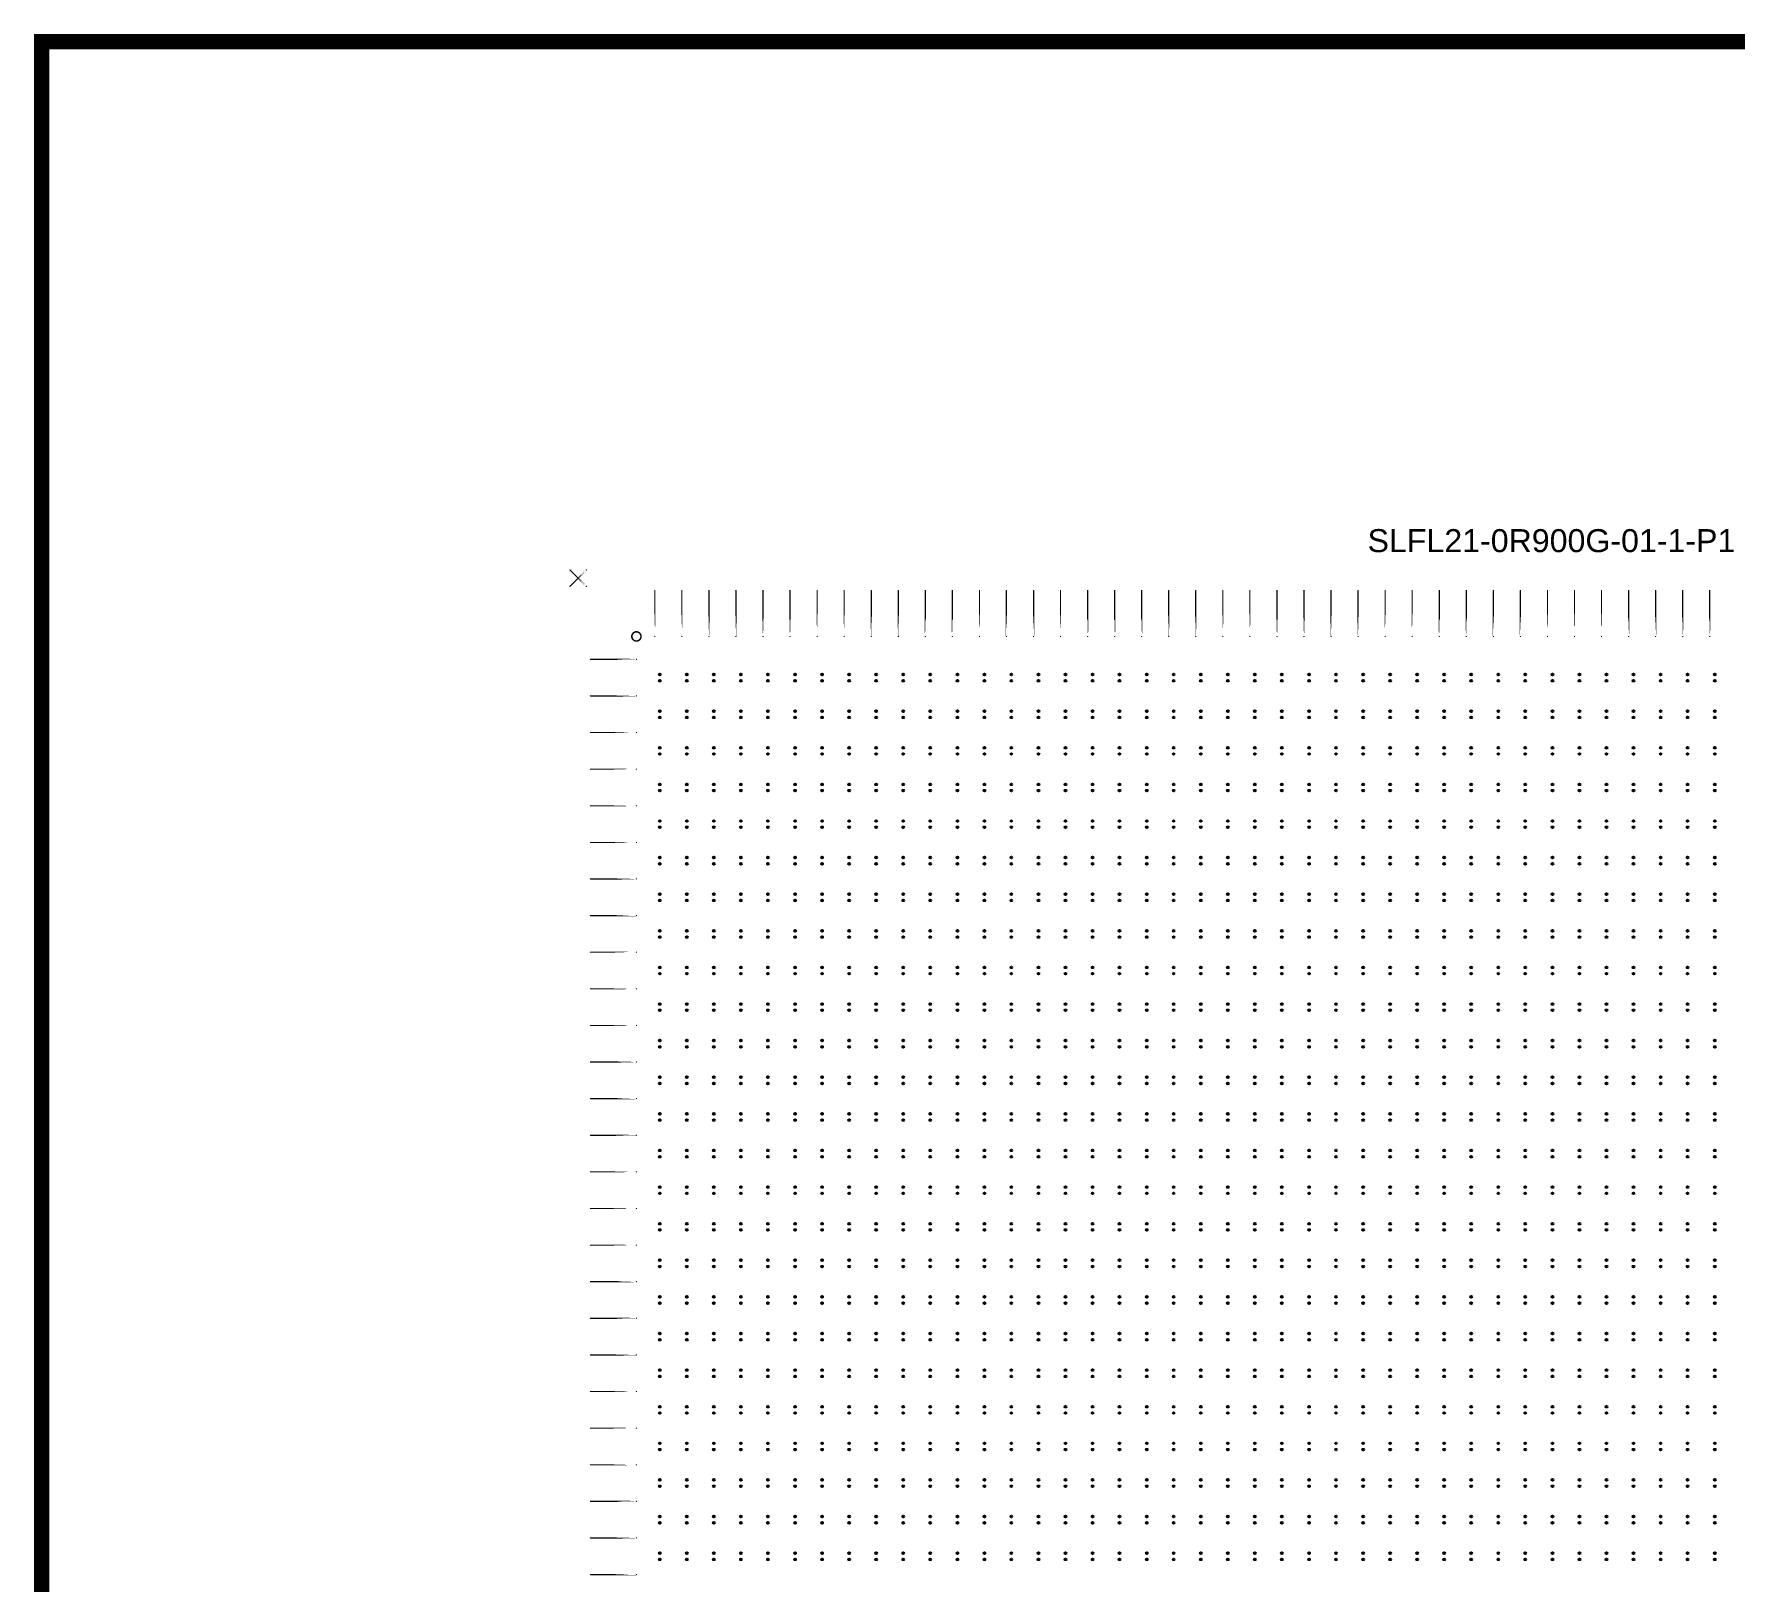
# Model space of a CAD drawing. Extents: x 11 to 212, y 11 to 212.
# Drawn here: x 10.7 to 121.7, y 110.7 to 211.7 of the extents above; entities that cross this region are included whole.
import ezdxf

# ---------------------------------------------------------------- set-up
doc = ezdxf.new("R2010")
doc.units = 0
doc.layers.get('0').update_dxf_attribs({"linetype": 'continuous'})
doc.layers.add('P1', color=7, linetype='continuous')
doc.styles.get("Standard").update_dxf_attribs({"font": 'ARIAL.TTF'})

# ---------------------------------------------------------------- blocks, each defined once
blk = doc.blocks.new('cutlineendpoint')
at = {"const_width": 0.04}
blk.add_lwpolyline([(-0.02, 0, 1), (0.02, 0, 1)], format="xyb", close=True, dxfattribs=at)

msp = doc.modelspace()

# ---------------------------------------------------------------- linework, layer by layer
at = {"layer": 'P1'}
for points, const_width in [([(11.2, 211.2), (211.2, 211.2), (211.2, 11.2), (11.2, 11.2)], 1), ([(46.73, 176.73), (45.67, 175.67)], 0.08), ([(46.73, 175.67), (45.67, 176.73)], 0.08), ([(51.2, 172.4), (51.2, 175.4)], 0.08), ([(52.96, 172.4), (52.96, 175.4)], 0.08), ([(54.73, 172.4), (54.73, 175.4)], 0.08), ([(56.49, 172.4), (56.49, 175.4)], 0.08), ([(58.26, 172.4), (58.26, 175.4)], 0.08), ([(60.02, 172.4), (60.02, 175.4)], 0.08), ([(61.79, 172.4), (61.79, 175.4)], 0.08), ([(63.55, 172.4), (63.55, 175.4)], 0.08), ([(65.32, 172.4), (65.32, 175.4)], 0.08), ([(67.08, 172.4), (67.08, 175.4)], 0.08), ([(68.85, 172.4), (68.85, 175.4)], 0.08), ([(70.61, 172.4), (70.61, 175.4)], 0.08), ([(72.38, 172.4), (72.38, 175.4)], 0.08), ([(74.14, 172.4), (74.14, 175.4)], 0.08), ([(75.91, 172.4), (75.91, 175.4)], 0.08), ([(77.67, 172.4), (77.67, 175.4)], 0.08), ([(79.44, 172.4), (79.44, 175.4)], 0.08), ([(81.2, 172.4), (81.2, 175.4)], 0.08), ([(82.96, 172.4), (82.96, 175.4)], 0.08), ([(84.73, 172.4), (84.73, 175.4)], 0.08), ([(86.49, 172.4), (86.49, 175.4)], 0.08), ([(88.26, 172.4), (88.26, 175.4)], 0.08), ([(90.02, 172.4), (90.02, 175.4)], 0.08), ([(91.79, 172.4), (91.79, 175.4)], 0.08), ([(93.55, 172.4), (93.55, 175.4)], 0.08), ([(95.32, 172.4), (95.32, 175.4)], 0.08), ([(97.08, 172.4), (97.08, 175.4)], 0.08), ([(98.85, 172.4), (98.85, 175.4)], 0.08), ([(100.61, 172.4), (100.61, 175.4)], 0.08), ([(102.38, 172.4), (102.38, 175.4)], 0.08), ([(104.14, 172.4), (104.14, 175.4)], 0.08), ([(105.91, 172.4), (105.91, 175.4)], 0.08), ([(107.67, 172.4), (107.67, 175.4)], 0.08), ([(109.44, 172.4), (109.44, 175.4)], 0.08), ([(111.2, 172.4), (111.2, 175.4)], 0.08), ([(112.96, 172.4), (112.96, 175.4)], 0.08), ([(114.73, 172.4), (114.73, 175.4)], 0.08), ([(116.49, 172.4), (116.49, 175.4)], 0.08), ([(118.26, 172.4), (118.26, 175.4)], 0.08), ([(120.02, 172.4), (120.02, 175.4)], 0.08), ([(50, 170.91), (47, 170.91)], 0.08), ([(50, 168.52), (47, 168.52)], 0.08), ([(50, 166.13), (47, 166.13)], 0.08), ([(50, 163.74), (47, 163.74)], 0.08), ([(50, 161.35), (47, 161.35)], 0.08), ([(50, 158.96), (47, 158.96)], 0.08), ([(50, 156.58), (47, 156.58)], 0.08), ([(50, 154.19), (47, 154.19)], 0.08), ([(50, 151.8), (47, 151.8)], 0.08), ([(50, 149.41), (47, 149.41)], 0.08), ([(50, 147.02), (47, 147.02)], 0.08), ([(50, 144.64), (47, 144.64)], 0.08), ([(50, 142.25), (47, 142.25)], 0.08), ([(50, 139.86), (47, 139.86)], 0.08), ([(50, 137.47), (47, 137.47)], 0.08), ([(50, 135.08), (47, 135.08)], 0.08), ([(50, 132.69), (47, 132.69)], 0.08), ([(50, 130.31), (47, 130.31)], 0.08), ([(50, 127.92), (47, 127.92)], 0.08), ([(50, 125.53), (47, 125.53)], 0.08), ([(50, 123.14), (47, 123.14)], 0.08), ([(50, 120.75), (47, 120.75)], 0.08), ([(50, 118.36), (47, 118.36)], 0.08), ([(50, 115.98), (47, 115.98)], 0.08), ([(50, 113.59), (47, 113.59)], 0.08), ([(50, 111.2), (47, 111.2)], 0.08)]:
    msp.add_lwpolyline(points, close=True, dxfattribs=dict(at, const_width=const_width))
at = {"layer": 'P1', "const_width": 0.1}
msp.add_lwpolyline([(49.7, 172.4, 1), (50.3, 172.4, 1)], format="xyb", close=True, dxfattribs=at)
at = {"layer": 'P1'}
for centre in [(51.52, 169.92), (53.29, 169.92), (55.05, 169.92), (56.82, 169.92), (58.58, 169.92), (60.35, 169.92), (62.11, 169.92), (63.88, 169.92), (65.64, 169.92), (67.41, 169.92), (69.17, 169.92), (70.94, 169.92), (72.7, 169.92), (74.46, 169.92), (76.23, 169.92), (77.99, 169.92), (79.76, 169.92), (81.52, 169.92), (83.29, 169.92), (85.05, 169.92), (86.82, 169.92), (88.58, 169.92), (90.35, 169.92), (92.11, 169.92), (93.88, 169.92), (95.64, 169.92), (97.41, 169.92), (99.17, 169.92), (100.94, 169.92), (102.7, 169.92), (104.46, 169.92), (106.23, 169.92), (107.99, 169.92), (109.76, 169.92), (111.52, 169.92), (113.29, 169.92), (115.05, 169.92), (116.82, 169.92), (118.58, 169.92), (120.35, 169.92), (51.52, 169.51), (53.29, 169.51), (55.05, 169.51), (56.82, 169.51), (58.58, 169.51), (60.35, 169.51), (62.11, 169.51), (63.88, 169.51), (65.64, 169.51), (67.41, 169.51), (69.17, 169.51), (70.94, 169.51), (72.7, 169.51), (74.46, 169.51), (76.23, 169.51), (77.99, 169.51), (79.76, 169.51), (81.52, 169.51), (83.29, 169.51), (85.05, 169.51), (86.82, 169.51), (88.58, 169.51), (90.35, 169.51), (92.11, 169.51), (93.88, 169.51), (95.64, 169.51), (97.41, 169.51), (99.17, 169.51), (100.94, 169.51), (102.7, 169.51), (104.46, 169.51), (106.23, 169.51), (107.99, 169.51), (109.76, 169.51), (111.52, 169.51), (113.29, 169.51), (115.05, 169.51), (116.82, 169.51), (118.58, 169.51), (120.35, 169.51), (51.52, 167.53), (53.29, 167.53), (55.05, 167.53), (56.82, 167.53), (58.58, 167.53), (60.35, 167.53), (62.11, 167.53), (63.88, 167.53), (65.64, 167.53), (67.41, 167.53), (69.17, 167.53), (70.94, 167.53), (72.7, 167.53), (74.46, 167.53), (76.23, 167.53), (77.99, 167.53), (79.76, 167.53), (81.52, 167.53), (83.29, 167.53), (85.05, 167.53), (86.82, 167.53), (88.58, 167.53), (90.35, 167.53), (92.11, 167.53), (93.88, 167.53), (95.64, 167.53), (97.41, 167.53), (99.17, 167.53), (100.94, 167.53), (102.7, 167.53), (104.46, 167.53), (106.23, 167.53), (107.99, 167.53), (109.76, 167.53), (111.52, 167.53), (113.29, 167.53), (115.05, 167.53), (116.82, 167.53), (118.58, 167.53), (120.35, 167.53), (51.52, 167.12), (53.29, 167.12), (55.05, 167.12), (56.82, 167.12), (58.58, 167.12), (60.35, 167.12), (62.11, 167.12), (63.88, 167.12), (65.64, 167.12), (67.41, 167.12), (69.17, 167.12), (70.94, 167.12), (72.7, 167.12), (74.46, 167.12), (76.23, 167.12), (77.99, 167.12), (79.76, 167.12), (81.52, 167.12), (83.29, 167.12), (85.05, 167.12), (86.82, 167.12), (88.58, 167.12), (90.35, 167.12), (92.11, 167.12), (93.88, 167.12), (95.64, 167.12), (97.41, 167.12), (99.17, 167.12), (100.94, 167.12), (102.7, 167.12), (104.46, 167.12), (106.23, 167.12), (107.99, 167.12), (109.76, 167.12), (111.52, 167.12), (113.29, 167.12), (115.05, 167.12), (116.82, 167.12), (118.58, 167.12), (120.35, 167.12), (51.52, 165.14), (51.52, 164.73), (53.29, 165.14), (53.29, 164.73), (55.05, 165.14), (55.05, 164.73), (56.82, 165.14), (56.82, 164.73), (58.58, 165.14), (58.58, 164.73), (60.35, 165.14), (60.35, 164.73), (62.11, 165.14), (62.11, 164.73), (63.88, 165.14), (63.88, 164.73), (65.64, 165.14), (65.64, 164.73), (67.41, 165.14), (67.41, 164.73), (69.17, 165.14), (69.17, 164.73), (70.94, 165.14), (70.94, 164.73), (72.7, 165.14), (72.7, 164.73), (74.46, 165.14), (74.46, 164.73), (76.23, 165.14), (76.23, 164.73), (77.99, 165.14), (77.99, 164.73), (79.76, 165.14), (79.76, 164.73), (81.52, 165.14), (81.52, 164.73), (83.29, 165.14), (83.29, 164.73), (85.05, 165.14), (85.05, 164.73), (86.82, 165.14), (86.82, 164.73), (88.58, 165.14), (88.58, 164.73), (90.35, 165.14), (90.35, 164.73), (92.11, 165.14), (92.11, 164.73), (93.88, 165.14), (93.88, 164.73), (95.64, 165.14), (95.64, 164.73), (97.41, 165.14), (97.41, 164.73), (99.17, 165.14), (99.17, 164.73), (100.94, 165.14), (100.94, 164.73), (102.7, 165.14), (102.7, 164.73), (104.46, 165.14), (104.46, 164.73), (106.23, 165.14), (106.23, 164.73), (107.99, 165.14), (107.99, 164.73), (109.76, 165.14), (109.76, 164.73), (111.52, 165.14), (111.52, 164.73), (113.29, 165.14), (113.29, 164.73), (115.05, 165.14), (115.05, 164.73), (116.82, 165.14), (116.82, 164.73), (118.58, 165.14), (118.58, 164.73), (120.35, 165.14), (120.35, 164.73), (51.52, 162.75), (51.52, 162.34), (53.29, 162.75), (53.29, 162.34), (55.05, 162.75), (55.05, 162.34), (56.82, 162.75), (56.82, 162.34), (58.58, 162.75), (58.58, 162.34), (60.35, 162.75), (60.35, 162.34), (62.11, 162.75), (62.11, 162.34), (63.88, 162.75), (63.88, 162.34), (65.64, 162.75), (65.64, 162.34), (67.41, 162.75), (67.41, 162.34), (69.17, 162.75), (69.17, 162.34), (70.94, 162.75), (70.94, 162.34), (72.7, 162.75), (72.7, 162.34), (74.46, 162.75), (74.46, 162.34), (76.23, 162.75), (76.23, 162.34), (77.99, 162.75), (77.99, 162.34), (79.76, 162.75), (79.76, 162.34), (81.52, 162.75), (81.52, 162.34), (83.29, 162.75), (83.29, 162.34), (85.05, 162.75), (85.05, 162.34), (86.82, 162.75), (86.82, 162.34), (88.58, 162.75), (88.58, 162.34), (90.35, 162.75), (90.35, 162.34), (92.11, 162.75), (92.11, 162.34), (93.88, 162.75), (93.88, 162.34), (95.64, 162.75), (95.64, 162.34), (97.41, 162.75), (97.41, 162.34), (99.17, 162.75), (99.17, 162.34), (100.94, 162.75), (100.94, 162.34), (102.7, 162.75), (102.7, 162.34), (104.46, 162.75), (104.46, 162.34), (106.23, 162.75), (106.23, 162.34), (107.99, 162.75), (107.99, 162.34), (109.76, 162.75), (109.76, 162.34), (111.52, 162.75), (111.52, 162.34), (113.29, 162.75), (113.29, 162.34), (115.05, 162.75), (115.05, 162.34), (116.82, 162.75), (116.82, 162.34), (118.58, 162.75), (118.58, 162.34), (120.35, 162.75), (120.35, 162.34), (51.52, 160.36), (51.52, 159.95), (53.29, 160.36), (53.29, 159.95), (55.05, 160.36), (55.05, 159.95), (56.82, 160.36), (56.82, 159.95), (58.58, 160.36), (58.58, 159.95), (60.35, 160.36), (60.35, 159.95), (62.11, 160.36), (62.11, 159.95), (63.88, 160.36), (63.88, 159.95), (65.64, 160.36), (65.64, 159.95), (67.41, 160.36), (67.41, 159.95), (69.17, 160.36), (69.17, 159.95), (70.94, 160.36), (70.94, 159.95), (72.7, 160.36), (72.7, 159.95), (74.46, 160.36), (74.46, 159.95), (76.23, 160.36), (76.23, 159.95), (77.99, 160.36), (77.99, 159.95), (79.76, 160.36), (79.76, 159.95), (81.52, 160.36), (81.52, 159.95), (83.29, 160.36), (83.29, 159.95), (85.05, 160.36), (85.05, 159.95), (86.82, 160.36), (86.82, 159.95), (88.58, 160.36), (88.58, 159.95), (90.35, 160.36), (90.35, 159.95), (92.11, 160.36), (92.11, 159.95), (93.88, 160.36), (93.88, 159.95), (95.64, 160.36), (95.64, 159.95), (97.41, 160.36), (97.41, 159.95), (99.17, 160.36), (99.17, 159.95), (100.94, 160.36), (100.94, 159.95), (102.7, 160.36), (102.7, 159.95), (104.46, 160.36), (104.46, 159.95), (106.23, 160.36), (106.23, 159.95), (107.99, 160.36), (107.99, 159.95), (109.76, 160.36), (109.76, 159.95), (111.52, 160.36), (111.52, 159.95), (113.29, 160.36), (113.29, 159.95), (115.05, 160.36), (115.05, 159.95), (116.82, 160.36), (116.82, 159.95), (118.58, 160.36), (118.58, 159.95), (120.35, 160.36), (120.35, 159.95), (51.52, 157.98), (51.52, 157.56), (53.29, 157.98), (53.29, 157.56), (55.05, 157.98), (55.05, 157.56), (56.82, 157.98), (56.82, 157.56), (58.58, 157.98), (58.58, 157.56), (60.35, 157.98), (60.35, 157.56), (62.11, 157.98), (62.11, 157.56), (63.88, 157.98), (63.88, 157.56), (65.64, 157.98), (65.64, 157.56), (67.41, 157.98), (67.41, 157.56), (69.17, 157.98), (69.17, 157.56), (70.94, 157.98), (70.94, 157.56), (72.7, 157.98), (72.7, 157.56), (74.46, 157.98), (74.46, 157.56), (76.23, 157.98), (76.23, 157.56), (77.99, 157.98), (77.99, 157.56), (79.76, 157.98), (79.76, 157.56), (81.52, 157.98), (81.52, 157.56), (83.29, 157.98), (83.29, 157.56), (85.05, 157.98), (85.05, 157.56), (86.82, 157.98), (86.82, 157.56), (88.58, 157.98), (88.58, 157.56), (90.35, 157.98), (90.35, 157.56), (92.11, 157.98), (92.11, 157.56), (93.88, 157.98), (93.88, 157.56), (95.64, 157.98), (95.64, 157.56), (97.41, 157.98), (97.41, 157.56), (99.17, 157.98), (99.17, 157.56), (100.94, 157.98), (100.94, 157.56), (102.7, 157.98), (102.7, 157.56), (104.46, 157.98), (104.46, 157.56), (106.23, 157.98), (106.23, 157.56), (107.99, 157.98), (107.99, 157.56), (109.76, 157.98), (109.76, 157.56), (111.52, 157.98), (111.52, 157.56), (113.29, 157.98), (113.29, 157.56), (115.05, 157.98), (115.05, 157.56), (116.82, 157.98), (116.82, 157.56), (118.58, 157.98), (118.58, 157.56), (120.35, 157.98), (120.35, 157.56), (51.52, 155.59), (53.29, 155.59), (55.05, 155.59), (56.82, 155.59), (58.58, 155.59), (60.35, 155.59), (62.11, 155.59), (63.88, 155.59), (65.64, 155.59), (67.41, 155.59), (69.17, 155.59), (70.94, 155.59), (72.7, 155.59), (74.46, 155.59), (76.23, 155.59), (77.99, 155.59), (79.76, 155.59), (81.52, 155.59), (83.29, 155.59), (85.05, 155.59), (86.82, 155.59), (88.58, 155.59), (90.35, 155.59), (92.11, 155.59), (93.88, 155.59), (95.64, 155.59), (97.41, 155.59), (99.17, 155.59), (100.94, 155.59), (102.7, 155.59), (104.46, 155.59), (106.23, 155.59), (107.99, 155.59), (109.76, 155.59), (111.52, 155.59), (113.29, 155.59), (115.05, 155.59), (116.82, 155.59), (118.58, 155.59), (120.35, 155.59), (51.52, 155.18), (53.29, 155.18), (55.05, 155.18), (56.82, 155.18), (58.58, 155.18), (60.35, 155.18), (62.11, 155.18), (63.88, 155.18), (65.64, 155.18), (67.41, 155.18), (69.17, 155.18), (70.94, 155.18), (72.7, 155.18), (74.46, 155.18), (76.23, 155.18), (77.99, 155.18), (79.76, 155.18), (81.52, 155.18), (83.29, 155.18), (85.05, 155.18), (86.82, 155.18), (88.58, 155.18), (90.35, 155.18), (92.11, 155.18), (93.88, 155.18), (95.64, 155.18), (97.41, 155.18), (99.17, 155.18), (100.94, 155.18), (102.7, 155.18), (104.46, 155.18), (106.23, 155.18), (107.99, 155.18), (109.76, 155.18), (111.52, 155.18), (113.29, 155.18), (115.05, 155.18), (116.82, 155.18), (118.58, 155.18), (120.35, 155.18), (51.52, 153.2), (53.29, 153.2), (55.05, 153.2), (56.82, 153.2), (58.58, 153.2), (60.35, 153.2), (62.11, 153.2), (63.88, 153.2), (65.64, 153.2), (67.41, 153.2), (69.17, 153.2), (70.94, 153.2), (72.7, 153.2), (74.46, 153.2), (76.23, 153.2), (77.99, 153.2), (79.76, 153.2), (81.52, 153.2), (83.29, 153.2), (85.05, 153.2), (86.82, 153.2), (88.58, 153.2), (90.35, 153.2), (92.11, 153.2), (93.88, 153.2), (95.64, 153.2), (97.41, 153.2), (99.17, 153.2), (100.94, 153.2), (102.7, 153.2), (104.46, 153.2), (106.23, 153.2), (107.99, 153.2), (109.76, 153.2), (111.52, 153.2), (113.29, 153.2), (115.05, 153.2), (116.82, 153.2), (118.58, 153.2), (120.35, 153.2), (51.52, 152.79), (53.29, 152.79), (55.05, 152.79), (56.82, 152.79), (58.58, 152.79), (60.35, 152.79), (62.11, 152.79), (63.88, 152.79), (65.64, 152.79), (67.41, 152.79), (69.17, 152.79), (70.94, 152.79), (72.7, 152.79), (74.46, 152.79), (76.23, 152.79), (77.99, 152.79), (79.76, 152.79), (81.52, 152.79), (83.29, 152.79), (85.05, 152.79), (86.82, 152.79), (88.58, 152.79), (90.35, 152.79), (92.11, 152.79), (93.88, 152.79), (95.64, 152.79), (97.41, 152.79), (99.17, 152.79), (100.94, 152.79), (102.7, 152.79), (104.46, 152.79), (106.23, 152.79), (107.99, 152.79), (109.76, 152.79), (111.52, 152.79), (113.29, 152.79), (115.05, 152.79), (116.82, 152.79), (118.58, 152.79), (120.35, 152.79), (51.52, 150.81), (51.52, 150.4), (53.29, 150.81), (53.29, 150.4), (55.05, 150.81), (55.05, 150.4), (56.82, 150.81), (56.82, 150.4), (58.58, 150.81), (58.58, 150.4), (60.35, 150.81), (60.35, 150.4), (62.11, 150.81), (62.11, 150.4), (63.88, 150.81), (63.88, 150.4), (65.64, 150.81), (65.64, 150.4), (67.41, 150.81), (67.41, 150.4), (69.17, 150.81), (69.17, 150.4), (70.94, 150.81), (70.94, 150.4), (72.7, 150.81), (72.7, 150.4), (74.46, 150.81), (74.46, 150.4), (76.23, 150.81), (76.23, 150.4), (77.99, 150.81), (77.99, 150.4), (79.76, 150.81), (79.76, 150.4), (81.52, 150.81), (81.52, 150.4), (83.29, 150.81), (83.29, 150.4), (85.05, 150.81), (85.05, 150.4), (86.82, 150.81), (86.82, 150.4), (88.58, 150.81), (88.58, 150.4), (90.35, 150.81), (90.35, 150.4), (92.11, 150.81), (92.11, 150.4), (93.88, 150.81), (93.88, 150.4), (95.64, 150.81), (95.64, 150.4), (97.41, 150.81), (97.41, 150.4), (99.17, 150.81), (99.17, 150.4), (100.94, 150.81), (100.94, 150.4), (102.7, 150.81), (102.7, 150.4), (104.46, 150.81), (104.46, 150.4), (106.23, 150.81), (106.23, 150.4), (107.99, 150.81), (107.99, 150.4), (109.76, 150.81), (109.76, 150.4), (111.52, 150.81), (111.52, 150.4), (113.29, 150.81), (113.29, 150.4), (115.05, 150.81), (115.05, 150.4), (116.82, 150.81), (116.82, 150.4), (118.58, 150.81), (118.58, 150.4), (120.35, 150.81), (120.35, 150.4), (51.52, 148.42), (51.52, 148.01), (53.29, 148.42), (53.29, 148.01), (55.05, 148.42), (55.05, 148.01), (56.82, 148.42), (56.82, 148.01), (58.58, 148.42), (58.58, 148.01), (60.35, 148.42), (60.35, 148.01), (62.11, 148.42), (62.11, 148.01), (63.88, 148.42), (63.88, 148.01), (65.64, 148.42), (65.64, 148.01), (67.41, 148.42), (67.41, 148.01), (69.17, 148.42), (69.17, 148.01), (70.94, 148.42), (70.94, 148.01), (72.7, 148.42), (72.7, 148.01), (74.46, 148.42), (74.46, 148.01), (76.23, 148.42), (76.23, 148.01), (77.99, 148.42), (77.99, 148.01), (79.76, 148.42), (79.76, 148.01), (81.52, 148.42), (81.52, 148.01), (83.29, 148.42), (83.29, 148.01), (85.05, 148.42), (85.05, 148.01), (86.82, 148.42), (86.82, 148.01), (88.58, 148.42), (88.58, 148.01), (90.35, 148.42), (90.35, 148.01), (92.11, 148.42), (92.11, 148.01), (93.88, 148.42), (93.88, 148.01), (95.64, 148.42), (95.64, 148.01), (97.41, 148.42), (97.41, 148.01), (99.17, 148.42), (99.17, 148.01), (100.94, 148.42), (100.94, 148.01), (102.7, 148.42), (102.7, 148.01), (104.46, 148.42), (104.46, 148.01), (106.23, 148.42), (106.23, 148.01), (107.99, 148.42), (107.99, 148.01), (109.76, 148.42), (109.76, 148.01), (111.52, 148.42), (111.52, 148.01), (113.29, 148.42), (113.29, 148.01), (115.05, 148.42), (115.05, 148.01), (116.82, 148.42), (116.82, 148.01), (118.58, 148.42), (118.58, 148.01), (120.35, 148.42), (120.35, 148.01), (51.52, 146.04), (51.52, 145.62), (53.29, 146.04), (53.29, 145.62), (55.05, 146.04), (55.05, 145.62), (56.82, 146.04), (56.82, 145.62), (58.58, 146.04), (58.58, 145.62), (60.35, 146.04), (60.35, 145.62), (62.11, 146.04), (62.11, 145.62), (63.88, 146.04), (63.88, 145.62), (65.64, 146.04), (65.64, 145.62), (67.41, 146.04), (67.41, 145.62), (69.17, 146.04), (69.17, 145.62), (70.94, 146.04), (70.94, 145.62), (72.7, 146.04), (72.7, 145.62), (74.46, 146.04), (74.46, 145.62), (76.23, 146.04), (76.23, 145.62), (77.99, 146.04), (77.99, 145.62), (79.76, 146.04), (79.76, 145.62), (81.52, 146.04), (81.52, 145.62), (83.29, 146.04), (83.29, 145.62), (85.05, 146.04), (85.05, 145.62), (86.82, 146.04), (86.82, 145.62), (88.58, 146.04), (88.58, 145.62), (90.35, 146.04), (90.35, 145.62), (92.11, 146.04), (92.11, 145.62), (93.88, 146.04), (93.88, 145.62), (95.64, 146.04), (95.64, 145.62), (97.41, 146.04), (97.41, 145.62), (99.17, 146.04), (99.17, 145.62), (100.94, 146.04), (100.94, 145.62), (102.7, 146.04), (102.7, 145.62), (104.46, 146.04), (104.46, 145.62), (106.23, 146.04), (106.23, 145.62), (107.99, 146.04), (107.99, 145.62), (109.76, 146.04), (109.76, 145.62), (111.52, 146.04), (111.52, 145.62), (113.29, 146.04), (113.29, 145.62), (115.05, 146.04), (115.05, 145.62), (116.82, 146.04), (116.82, 145.62), (118.58, 146.04), (118.58, 145.62), (120.35, 146.04), (120.35, 145.62), (51.52, 143.65), (51.52, 143.24), (53.29, 143.65), (53.29, 143.24), (55.05, 143.65), (55.05, 143.24), (56.82, 143.65), (56.82, 143.24), (58.58, 143.65), (58.58, 143.24), (60.35, 143.65), (60.35, 143.24), (62.11, 143.65), (62.11, 143.24), (63.88, 143.65), (63.88, 143.24), (65.64, 143.65), (65.64, 143.24), (67.41, 143.65), (67.41, 143.24), (69.17, 143.65), (69.17, 143.24), (70.94, 143.65), (70.94, 143.24), (72.7, 143.65), (72.7, 143.24), (74.46, 143.65), (74.46, 143.24), (76.23, 143.65), (76.23, 143.24), (77.99, 143.65), (77.99, 143.24), (79.76, 143.65), (79.76, 143.24), (81.52, 143.65), (81.52, 143.24), (83.29, 143.65), (83.29, 143.24), (85.05, 143.65), (85.05, 143.24), (86.82, 143.65), (86.82, 143.24), (88.58, 143.65), (88.58, 143.24), (90.35, 143.65), (90.35, 143.24), (92.11, 143.65), (92.11, 143.24), (93.88, 143.65), (93.88, 143.24), (95.64, 143.65), (95.64, 143.24), (97.41, 143.65), (97.41, 143.24), (99.17, 143.65), (99.17, 143.24), (100.94, 143.65), (100.94, 143.24), (102.7, 143.65), (102.7, 143.24), (104.46, 143.65), (104.46, 143.24), (106.23, 143.65), (106.23, 143.24), (107.99, 143.65), (107.99, 143.24), (109.76, 143.65), (109.76, 143.24), (111.52, 143.65), (111.52, 143.24), (113.29, 143.65), (113.29, 143.24), (115.05, 143.65), (115.05, 143.24), (116.82, 143.65), (116.82, 143.24), (118.58, 143.65), (118.58, 143.24), (120.35, 143.65), (120.35, 143.24), (51.52, 141.26), (53.29, 141.26), (55.05, 141.26), (56.82, 141.26), (58.58, 141.26), (60.35, 141.26), (62.11, 141.26), (63.88, 141.26), (65.64, 141.26), (67.41, 141.26), (69.17, 141.26), (70.94, 141.26), (72.7, 141.26), (74.46, 141.26), (76.23, 141.26), (77.99, 141.26), (79.76, 141.26), (81.52, 141.26), (83.29, 141.26), (85.05, 141.26), (86.82, 141.26), (88.58, 141.26), (90.35, 141.26), (92.11, 141.26), (93.88, 141.26), (95.64, 141.26), (97.41, 141.26), (99.17, 141.26), (100.94, 141.26), (102.7, 141.26), (104.46, 141.26), (106.23, 141.26), (107.99, 141.26), (109.76, 141.26), (111.52, 141.26), (113.29, 141.26), (115.05, 141.26), (116.82, 141.26), (118.58, 141.26), (120.35, 141.26), (51.52, 140.85), (53.29, 140.85), (55.05, 140.85), (56.82, 140.85), (58.58, 140.85), (60.35, 140.85), (62.11, 140.85), (63.88, 140.85), (65.64, 140.85), (67.41, 140.85), (69.17, 140.85), (70.94, 140.85), (72.7, 140.85), (74.46, 140.85), (76.23, 140.85), (77.99, 140.85), (79.76, 140.85), (81.52, 140.85), (83.29, 140.85), (85.05, 140.85), (86.82, 140.85), (88.58, 140.85), (90.35, 140.85), (92.11, 140.85), (93.88, 140.85), (95.64, 140.85), (97.41, 140.85), (99.17, 140.85), (100.94, 140.85), (102.7, 140.85), (104.46, 140.85), (106.23, 140.85), (107.99, 140.85), (109.76, 140.85), (111.52, 140.85), (113.29, 140.85), (115.05, 140.85), (116.82, 140.85), (118.58, 140.85), (120.35, 140.85), (51.52, 138.87), (53.29, 138.87), (55.05, 138.87), (56.82, 138.87), (58.58, 138.87), (60.35, 138.87), (62.11, 138.87), (63.88, 138.87), (65.64, 138.87), (67.41, 138.87), (69.17, 138.87), (70.94, 138.87), (72.7, 138.87), (74.46, 138.87), (76.23, 138.87), (77.99, 138.87), (79.76, 138.87), (81.52, 138.87), (83.29, 138.87), (85.05, 138.87), (86.82, 138.87), (88.58, 138.87), (90.35, 138.87), (92.11, 138.87), (93.88, 138.87), (95.64, 138.87), (97.41, 138.87), (99.17, 138.87), (100.94, 138.87), (102.7, 138.87), (104.46, 138.87), (106.23, 138.87), (107.99, 138.87), (109.76, 138.87), (111.52, 138.87), (113.29, 138.87), (115.05, 138.87), (116.82, 138.87), (118.58, 138.87), (120.35, 138.87), (51.52, 138.46), (53.29, 138.46), (55.05, 138.46), (56.82, 138.46), (58.58, 138.46), (60.35, 138.46), (62.11, 138.46), (63.88, 138.46), (65.64, 138.46), (67.41, 138.46), (69.17, 138.46), (70.94, 138.46), (72.7, 138.46), (74.46, 138.46), (76.23, 138.46), (77.99, 138.46), (79.76, 138.46), (81.52, 138.46), (83.29, 138.46), (85.05, 138.46), (86.82, 138.46), (88.58, 138.46), (90.35, 138.46), (92.11, 138.46), (93.88, 138.46), (95.64, 138.46), (97.41, 138.46), (99.17, 138.46), (100.94, 138.46), (102.7, 138.46), (104.46, 138.46), (106.23, 138.46), (107.99, 138.46), (109.76, 138.46), (111.52, 138.46), (113.29, 138.46), (115.05, 138.46), (116.82, 138.46), (118.58, 138.46), (120.35, 138.46), (51.52, 136.48), (53.29, 136.48), (55.05, 136.48), (56.82, 136.48), (58.58, 136.48), (60.35, 136.48), (62.11, 136.48), (63.88, 136.48), (65.64, 136.48), (67.41, 136.48), (69.17, 136.48), (70.94, 136.48), (72.7, 136.48), (74.46, 136.48), (76.23, 136.48), (77.99, 136.48), (79.76, 136.48), (81.52, 136.48), (83.29, 136.48), (85.05, 136.48), (86.82, 136.48), (88.58, 136.48), (90.35, 136.48), (92.11, 136.48), (93.88, 136.48), (95.64, 136.48), (97.41, 136.48), (99.17, 136.48), (100.94, 136.48), (102.7, 136.48), (104.46, 136.48), (106.23, 136.48), (107.99, 136.48), (109.76, 136.48), (111.52, 136.48), (113.29, 136.48), (115.05, 136.48), (116.82, 136.48), (118.58, 136.48), (120.35, 136.48), (51.52, 136.07), (53.29, 136.07), (55.05, 136.07), (56.82, 136.07), (58.58, 136.07), (60.35, 136.07), (62.11, 136.07), (63.88, 136.07), (65.64, 136.07), (67.41, 136.07), (69.17, 136.07), (70.94, 136.07), (72.7, 136.07), (74.46, 136.07), (76.23, 136.07), (77.99, 136.07), (79.76, 136.07), (81.52, 136.07), (83.29, 136.07), (85.05, 136.07), (86.82, 136.07), (88.58, 136.07), (90.35, 136.07), (92.11, 136.07), (93.88, 136.07), (95.64, 136.07), (97.41, 136.07), (99.17, 136.07), (100.94, 136.07), (102.7, 136.07), (104.46, 136.07), (106.23, 136.07), (107.99, 136.07), (109.76, 136.07), (111.52, 136.07), (113.29, 136.07), (115.05, 136.07), (116.82, 136.07), (118.58, 136.07), (120.35, 136.07), (51.52, 134.09), (51.52, 133.68), (53.29, 134.09), (53.29, 133.68), (55.05, 134.09), (55.05, 133.68), (56.82, 134.09), (56.82, 133.68), (58.58, 134.09), (58.58, 133.68), (60.35, 134.09), (60.35, 133.68), (62.11, 134.09), (62.11, 133.68), (63.88, 134.09), (63.88, 133.68), (65.64, 134.09), (65.64, 133.68), (67.41, 134.09), (67.41, 133.68), (69.17, 134.09), (69.17, 133.68), (70.94, 134.09), (70.94, 133.68), (72.7, 134.09), (72.7, 133.68), (74.46, 134.09), (74.46, 133.68), (76.23, 134.09), (76.23, 133.68), (77.99, 134.09), (77.99, 133.68), (79.76, 134.09), (79.76, 133.68), (81.52, 134.09), (81.52, 133.68), (83.29, 134.09), (83.29, 133.68), (85.05, 134.09), (85.05, 133.68), (86.82, 134.09), (86.82, 133.68), (88.58, 134.09), (88.58, 133.68), (90.35, 134.09), (90.35, 133.68), (92.11, 134.09), (92.11, 133.68), (93.88, 134.09), (93.88, 133.68), (95.64, 134.09), (95.64, 133.68), (97.41, 134.09), (97.41, 133.68), (99.17, 134.09), (99.17, 133.68), (100.94, 134.09), (100.94, 133.68), (102.7, 134.09), (102.7, 133.68), (104.46, 134.09), (104.46, 133.68), (106.23, 134.09), (106.23, 133.68), (107.99, 134.09), (107.99, 133.68), (109.76, 134.09), (109.76, 133.68), (111.52, 134.09), (111.52, 133.68), (113.29, 134.09), (113.29, 133.68), (115.05, 134.09), (115.05, 133.68), (116.82, 134.09), (116.82, 133.68), (118.58, 134.09), (118.58, 133.68), (120.35, 134.09), (120.35, 133.68), (51.52, 131.71), (51.52, 131.29), (53.29, 131.71), (53.29, 131.29), (55.05, 131.71), (55.05, 131.29), (56.82, 131.71), (56.82, 131.29), (58.58, 131.71), (58.58, 131.29), (60.35, 131.71), (60.35, 131.29), (62.11, 131.71), (62.11, 131.29), (63.88, 131.71), (63.88, 131.29), (65.64, 131.71), (65.64, 131.29), (67.41, 131.71), (67.41, 131.29), (69.17, 131.71), (69.17, 131.29), (70.94, 131.71), (70.94, 131.29), (72.7, 131.71), (72.7, 131.29), (74.46, 131.71), (74.46, 131.29), (76.23, 131.71), (76.23, 131.29), (77.99, 131.71), (77.99, 131.29), (79.76, 131.71), (79.76, 131.29), (81.52, 131.71), (81.52, 131.29), (83.29, 131.71), (83.29, 131.29), (85.05, 131.71), (85.05, 131.29), (86.82, 131.71), (86.82, 131.29), (88.58, 131.71), (88.58, 131.29), (90.35, 131.71), (90.35, 131.29), (92.11, 131.71), (92.11, 131.29), (93.88, 131.71), (93.88, 131.29), (95.64, 131.71), (95.64, 131.29), (97.41, 131.71), (97.41, 131.29), (99.17, 131.71), (99.17, 131.29), (100.94, 131.71), (100.94, 131.29), (102.7, 131.71), (102.7, 131.29), (104.46, 131.71), (104.46, 131.29), (106.23, 131.71), (106.23, 131.29), (107.99, 131.71), (107.99, 131.29), (109.76, 131.71), (109.76, 131.29), (111.52, 131.71), (111.52, 131.29), (113.29, 131.71), (113.29, 131.29), (115.05, 131.71), (115.05, 131.29), (116.82, 131.71), (116.82, 131.29), (118.58, 131.71), (118.58, 131.29), (120.35, 131.71), (120.35, 131.29), (51.52, 129.32), (51.52, 128.91), (53.29, 129.32), (53.29, 128.91), (55.05, 129.32), (55.05, 128.91), (56.82, 129.32), (56.82, 128.91), (58.58, 129.32), (58.58, 128.91), (60.35, 129.32), (60.35, 128.91), (62.11, 129.32), (62.11, 128.91), (63.88, 129.32), (63.88, 128.91), (65.64, 129.32), (65.64, 128.91), (67.41, 129.32), (67.41, 128.91), (69.17, 129.32), (69.17, 128.91), (70.94, 129.32), (70.94, 128.91), (72.7, 129.32), (72.7, 128.91), (74.46, 129.32), (74.46, 128.91), (76.23, 129.32), (76.23, 128.91), (77.99, 129.32), (77.99, 128.91), (79.76, 129.32), (79.76, 128.91), (81.52, 129.32), (81.52, 128.91), (83.29, 129.32), (83.29, 128.91), (85.05, 129.32), (85.05, 128.91), (86.82, 129.32), (86.82, 128.91), (88.58, 129.32), (88.58, 128.91), (90.35, 129.32), (90.35, 128.91), (92.11, 129.32), (92.11, 128.91), (93.88, 129.32), (93.88, 128.91), (95.64, 129.32), (95.64, 128.91), (97.41, 129.32), (97.41, 128.91), (99.17, 129.32), (99.17, 128.91), (100.94, 129.32), (100.94, 128.91), (102.7, 129.32), (102.7, 128.91), (104.46, 129.32), (104.46, 128.91), (106.23, 129.32), (106.23, 128.91), (107.99, 129.32), (107.99, 128.91), (109.76, 129.32), (109.76, 128.91), (111.52, 129.32), (111.52, 128.91), (113.29, 129.32), (113.29, 128.91), (115.05, 129.32), (115.05, 128.91), (116.82, 129.32), (116.82, 128.91), (118.58, 129.32), (118.58, 128.91), (120.35, 129.32), (120.35, 128.91), (51.52, 126.93), (51.52, 126.52), (53.29, 126.93), (53.29, 126.52), (55.05, 126.93), (55.05, 126.52), (56.82, 126.93), (56.82, 126.52), (58.58, 126.93), (58.58, 126.52), (60.35, 126.93), (60.35, 126.52), (62.11, 126.93), (62.11, 126.52), (63.88, 126.93), (63.88, 126.52), (65.64, 126.93), (65.64, 126.52), (67.41, 126.93), (67.41, 126.52), (69.17, 126.93), (69.17, 126.52), (70.94, 126.93), (70.94, 126.52), (72.7, 126.93), (72.7, 126.52), (74.46, 126.93), (74.46, 126.52), (76.23, 126.93), (76.23, 126.52), (77.99, 126.93), (77.99, 126.52), (79.76, 126.93), (79.76, 126.52), (81.52, 126.93), (81.52, 126.52), (83.29, 126.93), (83.29, 126.52), (85.05, 126.93), (85.05, 126.52), (86.82, 126.93), (86.82, 126.52), (88.58, 126.93), (88.58, 126.52), (90.35, 126.93), (90.35, 126.52), (92.11, 126.93), (92.11, 126.52), (93.88, 126.93), (93.88, 126.52), (95.64, 126.93), (95.64, 126.52), (97.41, 126.93), (97.41, 126.52), (99.17, 126.93), (99.17, 126.52), (100.94, 126.93), (100.94, 126.52), (102.7, 126.93), (102.7, 126.52), (104.46, 126.93), (104.46, 126.52), (106.23, 126.93), (106.23, 126.52), (107.99, 126.93), (107.99, 126.52), (109.76, 126.93), (109.76, 126.52), (111.52, 126.93), (111.52, 126.52), (113.29, 126.93), (113.29, 126.52), (115.05, 126.93), (115.05, 126.52), (116.82, 126.93), (116.82, 126.52), (118.58, 126.93), (118.58, 126.52), (120.35, 126.93), (120.35, 126.52), (51.52, 124.54), (53.29, 124.54), (55.05, 124.54), (56.82, 124.54), (58.58, 124.54), (60.35, 124.54), (62.11, 124.54), (63.88, 124.54), (65.64, 124.54), (67.41, 124.54), (69.17, 124.54), (70.94, 124.54), (72.7, 124.54), (74.46, 124.54), (76.23, 124.54), (77.99, 124.54), (79.76, 124.54), (81.52, 124.54), (83.29, 124.54), (85.05, 124.54), (86.82, 124.54), (88.58, 124.54), (90.35, 124.54), (92.11, 124.54), (93.88, 124.54), (95.64, 124.54), (97.41, 124.54), (99.17, 124.54), (100.94, 124.54), (102.7, 124.54), (104.46, 124.54), (106.23, 124.54), (107.99, 124.54), (109.76, 124.54), (111.52, 124.54), (113.29, 124.54), (115.05, 124.54), (116.82, 124.54), (118.58, 124.54), (120.35, 124.54), (51.52, 124.13), (53.29, 124.13), (55.05, 124.13), (56.82, 124.13), (58.58, 124.13), (60.35, 124.13), (62.11, 124.13), (63.88, 124.13), (65.64, 124.13), (67.41, 124.13), (69.17, 124.13), (70.94, 124.13), (72.7, 124.13), (74.46, 124.13), (76.23, 124.13), (77.99, 124.13), (79.76, 124.13), (81.52, 124.13), (83.29, 124.13), (85.05, 124.13), (86.82, 124.13), (88.58, 124.13), (90.35, 124.13), (92.11, 124.13), (93.88, 124.13), (95.64, 124.13), (97.41, 124.13), (99.17, 124.13), (100.94, 124.13), (102.7, 124.13), (104.46, 124.13), (106.23, 124.13), (107.99, 124.13), (109.76, 124.13), (111.52, 124.13), (113.29, 124.13), (115.05, 124.13), (116.82, 124.13), (118.58, 124.13), (120.35, 124.13), (51.52, 122.15), (53.29, 122.15), (55.05, 122.15), (56.82, 122.15), (58.58, 122.15), (60.35, 122.15), (62.11, 122.15), (63.88, 122.15), (65.64, 122.15), (67.41, 122.15), (69.17, 122.15), (70.94, 122.15), (72.7, 122.15), (74.46, 122.15), (76.23, 122.15), (77.99, 122.15), (79.76, 122.15), (81.52, 122.15), (83.29, 122.15), (85.05, 122.15), (86.82, 122.15), (88.58, 122.15), (90.35, 122.15), (92.11, 122.15), (93.88, 122.15), (95.64, 122.15), (97.41, 122.15), (99.17, 122.15), (100.94, 122.15), (102.7, 122.15), (104.46, 122.15), (106.23, 122.15), (107.99, 122.15), (109.76, 122.15), (111.52, 122.15), (113.29, 122.15), (115.05, 122.15), (116.82, 122.15), (118.58, 122.15), (120.35, 122.15), (51.52, 121.74), (53.29, 121.74), (55.05, 121.74), (56.82, 121.74), (58.58, 121.74), (60.35, 121.74), (62.11, 121.74), (63.88, 121.74), (65.64, 121.74), (67.41, 121.74), (69.17, 121.74), (70.94, 121.74), (72.7, 121.74), (74.46, 121.74), (76.23, 121.74), (77.99, 121.74), (79.76, 121.74), (81.52, 121.74), (83.29, 121.74), (85.05, 121.74), (86.82, 121.74), (88.58, 121.74), (90.35, 121.74), (92.11, 121.74), (93.88, 121.74), (95.64, 121.74), (97.41, 121.74), (99.17, 121.74), (100.94, 121.74), (102.7, 121.74), (104.46, 121.74), (106.23, 121.74), (107.99, 121.74), (109.76, 121.74), (111.52, 121.74), (113.29, 121.74), (115.05, 121.74), (116.82, 121.74), (118.58, 121.74), (120.35, 121.74), (51.52, 119.76), (51.52, 119.35), (53.29, 119.76), (53.29, 119.35), (55.05, 119.76), (55.05, 119.35), (56.82, 119.76), (56.82, 119.35), (58.58, 119.76), (58.58, 119.35), (60.35, 119.76), (60.35, 119.35), (62.11, 119.76), (62.11, 119.35), (63.88, 119.76), (63.88, 119.35), (65.64, 119.76), (65.64, 119.35), (67.41, 119.76), (67.41, 119.35), (69.17, 119.76), (69.17, 119.35), (70.94, 119.76), (70.94, 119.35), (72.7, 119.76), (72.7, 119.35), (74.46, 119.76), (74.46, 119.35), (76.23, 119.76), (76.23, 119.35), (77.99, 119.76), (77.99, 119.35), (79.76, 119.76), (79.76, 119.35), (81.52, 119.76), (81.52, 119.35), (83.29, 119.76), (83.29, 119.35), (85.05, 119.76), (85.05, 119.35), (86.82, 119.76), (86.82, 119.35), (88.58, 119.76), (88.58, 119.35), (90.35, 119.76), (90.35, 119.35), (92.11, 119.76), (92.11, 119.35), (93.88, 119.76), (93.88, 119.35), (95.64, 119.76), (95.64, 119.35), (97.41, 119.76), (97.41, 119.35), (99.17, 119.76), (99.17, 119.35), (100.94, 119.76), (100.94, 119.35), (102.7, 119.76), (102.7, 119.35), (104.46, 119.76), (104.46, 119.35), (106.23, 119.76), (106.23, 119.35), (107.99, 119.76), (107.99, 119.35), (109.76, 119.76), (109.76, 119.35), (111.52, 119.76), (111.52, 119.35), (113.29, 119.76), (113.29, 119.35), (115.05, 119.76), (115.05, 119.35), (116.82, 119.76), (116.82, 119.35), (118.58, 119.76), (118.58, 119.35), (120.35, 119.76), (120.35, 119.35), (51.52, 117.38), (51.52, 116.96), (53.29, 117.38), (53.29, 116.96), (55.05, 117.38), (55.05, 116.96), (56.82, 117.38), (56.82, 116.96), (58.58, 117.38), (58.58, 116.96), (60.35, 117.38), (60.35, 116.96), (62.11, 117.38), (62.11, 116.96), (63.88, 117.38), (63.88, 116.96), (65.64, 117.38), (65.64, 116.96), (67.41, 117.38), (67.41, 116.96), (69.17, 117.38), (69.17, 116.96), (70.94, 117.38), (70.94, 116.96), (72.7, 117.38), (72.7, 116.96), (74.46, 117.38), (74.46, 116.96), (76.23, 117.38), (76.23, 116.96), (77.99, 117.38), (77.99, 116.96), (79.76, 117.38), (79.76, 116.96), (81.52, 117.38), (81.52, 116.96), (83.29, 117.38), (83.29, 116.96), (85.05, 117.38), (85.05, 116.96), (86.82, 117.38), (86.82, 116.96), (88.58, 117.38), (88.58, 116.96), (90.35, 117.38), (90.35, 116.96), (92.11, 117.38), (92.11, 116.96), (93.88, 117.38), (93.88, 116.96), (95.64, 117.38), (95.64, 116.96), (97.41, 117.38), (97.41, 116.96), (99.17, 117.38), (99.17, 116.96), (100.94, 117.38), (100.94, 116.96), (102.7, 117.38), (102.7, 116.96), (104.46, 117.38), (104.46, 116.96), (106.23, 117.38), (106.23, 116.96), (107.99, 117.38), (107.99, 116.96), (109.76, 117.38), (109.76, 116.96), (111.52, 117.38), (111.52, 116.96), (113.29, 117.38), (113.29, 116.96), (115.05, 117.38), (115.05, 116.96), (116.82, 117.38), (116.82, 116.96), (118.58, 117.38), (118.58, 116.96), (120.35, 117.38), (120.35, 116.96), (51.52, 114.99), (51.52, 114.58), (53.29, 114.99), (53.29, 114.58), (55.05, 114.99), (55.05, 114.58), (56.82, 114.99), (56.82, 114.58), (58.58, 114.99), (58.58, 114.58), (60.35, 114.99), (60.35, 114.58), (62.11, 114.99), (62.11, 114.58), (63.88, 114.99), (63.88, 114.58), (65.64, 114.99), (65.64, 114.58), (67.41, 114.99), (67.41, 114.58), (69.17, 114.99), (69.17, 114.58), (70.94, 114.99), (70.94, 114.58), (72.7, 114.99), (72.7, 114.58), (74.46, 114.99), (74.46, 114.58), (76.23, 114.99), (76.23, 114.58), (77.99, 114.99), (77.99, 114.58), (79.76, 114.99), (79.76, 114.58), (81.52, 114.99), (81.52, 114.58), (83.29, 114.99), (83.29, 114.58), (85.05, 114.99), (85.05, 114.58), (86.82, 114.99), (86.82, 114.58), (88.58, 114.99), (88.58, 114.58), (90.35, 114.99), (90.35, 114.58), (92.11, 114.99), (92.11, 114.58), (93.88, 114.99), (93.88, 114.58), (95.64, 114.99), (95.64, 114.58), (97.41, 114.99), (97.41, 114.58), (99.17, 114.99), (99.17, 114.58), (100.94, 114.99), (100.94, 114.58), (102.7, 114.99), (102.7, 114.58), (104.46, 114.99), (104.46, 114.58), (106.23, 114.99), (106.23, 114.58), (107.99, 114.99), (107.99, 114.58), (109.76, 114.99), (109.76, 114.58), (111.52, 114.99), (111.52, 114.58), (113.29, 114.99), (113.29, 114.58), (115.05, 114.99), (115.05, 114.58), (116.82, 114.99), (116.82, 114.58), (118.58, 114.99), (118.58, 114.58), (120.35, 114.99), (120.35, 114.58), (51.52, 112.6), (51.52, 112.19), (53.29, 112.6), (53.29, 112.19), (55.05, 112.6), (55.05, 112.19), (56.82, 112.6), (56.82, 112.19), (58.58, 112.6), (58.58, 112.19), (60.35, 112.6), (60.35, 112.19), (62.11, 112.6), (62.11, 112.19), (63.88, 112.6), (63.88, 112.19), (65.64, 112.6), (65.64, 112.19), (67.41, 112.6), (67.41, 112.19), (69.17, 112.6), (69.17, 112.19), (70.94, 112.6), (70.94, 112.19), (72.7, 112.6), (72.7, 112.19), (74.46, 112.6), (74.46, 112.19), (76.23, 112.6), (76.23, 112.19), (77.99, 112.6), (77.99, 112.19), (79.76, 112.6), (79.76, 112.19), (81.52, 112.6), (81.52, 112.19), (83.29, 112.6), (83.29, 112.19), (85.05, 112.6), (85.05, 112.19), (86.82, 112.6), (86.82, 112.19), (88.58, 112.6), (88.58, 112.19), (90.35, 112.6), (90.35, 112.19), (92.11, 112.6), (92.11, 112.19), (93.88, 112.6), (93.88, 112.19), (95.64, 112.6), (95.64, 112.19), (97.41, 112.6), (97.41, 112.19), (99.17, 112.6), (99.17, 112.19), (100.94, 112.6), (100.94, 112.19), (102.7, 112.6), (102.7, 112.19), (104.46, 112.6), (104.46, 112.19), (106.23, 112.6), (106.23, 112.19), (107.99, 112.6), (107.99, 112.19), (109.76, 112.6), (109.76, 112.19), (111.52, 112.6), (111.52, 112.19), (113.29, 112.6), (113.29, 112.19), (115.05, 112.6), (115.05, 112.19), (116.82, 112.6), (116.82, 112.19), (118.58, 112.6), (118.58, 112.19), (120.35, 112.6), (120.35, 112.19)]:
    msp.add_circle(centre, 0.06, dxfattribs=at)

# ---------------------------------------------------------------- block references
for p in [(45.67, 176.73), (46.73, 176.73), (45.67, 175.67), (46.73, 175.67), (51.2, 175.4), (52.96, 175.4), (54.73, 175.4), (56.49, 175.4), (58.26, 175.4), (60.02, 175.4), (61.79, 175.4), (63.55, 175.4), (65.32, 175.4), (67.08, 175.4), (68.85, 175.4), (70.61, 175.4), (72.38, 175.4), (74.14, 175.4), (75.91, 175.4), (77.67, 175.4), (79.44, 175.4), (81.2, 175.4), (82.96, 175.4), (84.73, 175.4), (86.49, 175.4), (88.26, 175.4), (90.02, 175.4), (91.79, 175.4), (93.55, 175.4), (95.32, 175.4), (97.08, 175.4), (98.85, 175.4), (100.61, 175.4), (102.38, 175.4), (104.14, 175.4), (105.91, 175.4), (107.67, 175.4), (109.44, 175.4), (111.2, 175.4), (112.96, 175.4), (114.73, 175.4), (116.49, 175.4), (118.26, 175.4), (120.02, 175.4), (51.2, 172.4), (52.96, 172.4), (54.73, 172.4), (56.49, 172.4), (58.26, 172.4), (60.02, 172.4), (61.79, 172.4), (63.55, 172.4), (65.32, 172.4), (67.08, 172.4), (68.85, 172.4), (70.61, 172.4), (72.38, 172.4), (74.14, 172.4), (75.91, 172.4), (77.67, 172.4), (79.44, 172.4), (81.2, 172.4), (82.96, 172.4), (84.73, 172.4), (86.49, 172.4), (88.26, 172.4), (90.02, 172.4), (91.79, 172.4), (93.55, 172.4), (95.32, 172.4), (97.08, 172.4), (98.85, 172.4), (100.61, 172.4), (102.38, 172.4), (104.14, 172.4), (105.91, 172.4), (107.67, 172.4), (109.44, 172.4), (111.2, 172.4), (112.96, 172.4), (114.73, 172.4), (116.49, 172.4), (118.26, 172.4), (120.02, 172.4), (47, 170.91), (50, 170.91), (47, 168.52), (50, 168.52), (47, 166.13), (50, 166.13), (47, 163.74), (50, 163.74), (47, 161.35), (50, 161.35), (47, 158.96), (50, 158.96), (47, 156.58), (50, 156.58), (47, 154.19), (50, 154.19), (47, 151.8), (50, 151.8), (47, 149.41), (50, 149.41), (47, 147.02), (50, 147.02), (47, 144.64), (50, 144.64), (47, 142.25), (50, 142.25), (47, 139.86), (50, 139.86), (47, 137.47), (50, 137.47), (47, 135.08), (50, 135.08), (47, 132.69), (50, 132.69), (47, 130.31), (50, 130.31), (47, 127.92), (50, 127.92), (47, 125.53), (50, 125.53), (47, 123.14), (50, 123.14), (47, 120.75), (50, 120.75), (47, 118.36), (50, 118.36), (47, 115.98), (50, 115.98), (47, 113.59), (50, 113.59), (47, 111.2), (50, 111.2)]:
    msp.add_blockref('cutlineendpoint', p, dxfattribs=at)

# ---------------------------------------------------------------- texts
msp.add_text('SLFL21-0R900G-01-1-P1', height=1.5, dxfattribs=at).set_placement((97.7, 177.9))

doc.saveas('drawing.dxf')
